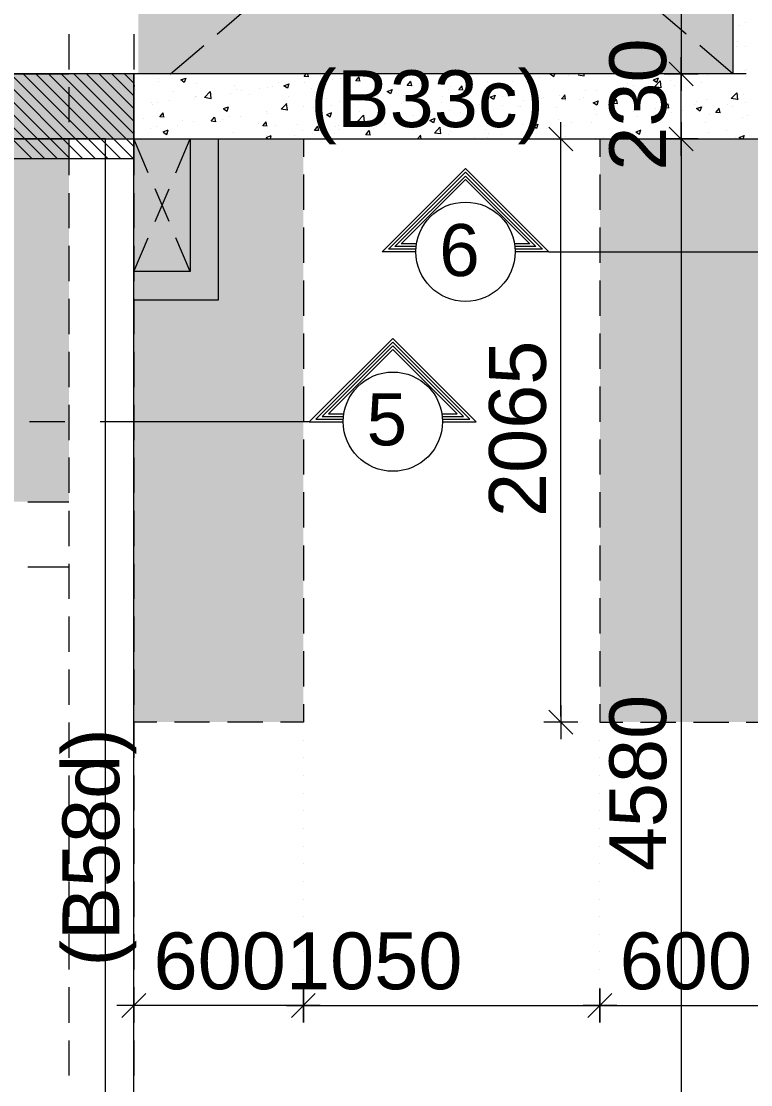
# Model space of a CAD drawing. Header units: millimetres. Extents: x -1303 to 98744, y -1303 to 90097.
# Drawn here: x 16310 to 18893, y 48754 to 52519 of the extents above; entities that cross this region are included whole.
import ezdxf

# ---------------------------------------------------------------- set-up
doc = ezdxf.new("R2010")
doc.units = ezdxf.units.MM
doc.layers.add('PDF_Geometry', color=7, linetype='Continuous')
doc.layers.add('PDF_Text', color=7, linetype='Continuous')
doc.layers.add('PDF_Solid Fills', color=192, linetype='Continuous', true_color=0xc2c0c0c0)
doc.styles.add('PDF ArialMT', font='arial.ttf')
doc.styles.get("Standard").update_dxf_attribs({"font": 'arial.ttf'})

msp = doc.modelspace()

# ---------------------------------------------------------------- hatches: boundary and pattern name
at = {"layer": 'PDF_Solid Fills', "true_color": 0x0000b2}
h = msp.add_hatch(color=33, dxfattribs=at)
h.paths.add_polyline_path([(15309.27507, 66332.73191), (15309.27507, 69457.67673), (13964.25597, 69457.67673), (13964.25597, 66262.74304), (14339.25034, 66262.74304), (14339.25034, 66332.73191)], flags=0)
h.paths.add_polyline_path([(16479.27862, 77147.7163), (16479.27862, 75862.70139), (13689.29439, 75862.70139), (13689.29439, 77147.7163)], flags=0)
h.paths.add_polyline_path([(13459.27165, 75862.70139), (13459.27165, 80442.69312), (11944.31663, 80442.69312), (11944.31663, 75862.70139)], flags=0)
h.paths.add_polyline_path([(15309.27507, 58577.69528), (15309.27507, 60477.71304), (14094.24695, 60477.71304), (14094.24695, 58577.69528)], flags=0)
h.paths.add_polyline_path([(16479.27862, 50817.74947), (16479.27862, 52102.68174), (13689.29439, 52102.68174), (13689.29439, 50817.74947)], flags=0)
h.paths.add_polyline_path([(13459.27165, 47522.69415), (13459.27165, 52102.68174), (11944.31663, 52102.68174), (11944.31663, 47522.69415)], flags=0)

# ---------------------------------------------------------------- linework, layer by layer
at = {"layer": 'PDF_Geometry', "color": 6, "lineweight": 0}
msp.add_lwpolyline([(18829.02144, 54037.48526), (18829.02144, 52332.19829), (16709.0493, 52332.19829), (16709.0493, 52102.00405), (19059.21361, 52102.00405), (19059.21361, 54037.48526)], close=True, dxfattribs=at)
at = {"layer": 'PDF_Geometry', "color": 122, "lineweight": 0, "true_color": 0x00b88a}
for points in [[(18647.06774, 53997.70767), (18647.06774, 54017.17497), (18647.06774, 52352.50857), (18647.06774, 52371.97173)], [(18647.06774, 52102.00405), (18647.06774, 52332.19829)], [(18647.06774, 52062.2306), (18647.06774, 52082.54089), (18647.06774, 47542.16144), (18647.06774, 47562.47172)]]:
    msp.add_lwpolyline(points, dxfattribs=at)
at = {"layer": 'PDF_Geometry', "color": 9, "lineweight": 0, "true_color": 0xc0c0c0}
for points in [[(17003.56082, 52473.52729), (17098.34558, 52554.77255)], [(18664.83872, 52473.52729), (18569.2089, 52554.77255)], [(16838.53304, 52332.19829), (16956.1674, 52432.90671)], [(18829.02144, 52332.19829), (18712.23214, 52432.90671)], [(18958.50518, 47292.50405), (16609.18593, 47292.50405), (16609.18593, 52102.00405), (9804.11789, 52102.00405), (9804.11789, 52332.19829), (16478.85713, 52332.19829)], [(18958.50518, 47392.36535), (16709.0493, 47392.36535), (16709.0493, 52332.19829)], [(16759.82708, 51982.67545), (16709.0493, 52102.00405)], [(16857.9962, 51982.67545), (16908.77398, 52102.00405), (16908.77398, 51632.30962), (16709.0493, 51632.30962), (16759.82708, 51752.48535)], [(16709.0493, 51532.44832), (17008.63735, 51532.44832), (17008.63735, 52102.00405)], [(16408.61413, 52032.61023), (16408.61413, 52032.61023)], [(16508.4775, 52032.61023), (16508.4775, 52032.61023)], [(16833.45444, 51810.03184), (16784.36884, 51925.12896)], [(16784.36884, 51810.03184), (16833.45444, 51925.12896)], [(16908.77398, 51632.30962), (16857.9962, 51752.48535)]]:
    msp.add_lwpolyline(points, dxfattribs=at)
at = {"layer": 'PDF_Geometry', "color": 254, "lineweight": 0, "true_color": 0xdcdcdc}
for points in [[(18851.87102, 52503.99477), (18851.87102, 52503.99477)], [(18875.56773, 52514.15199), (18875.56773, 52514.15199)], [(18840.86876, 52430.36948), (18840.86876, 52430.36948)], [(18846.79242, 52448.1384), (18846.79242, 52448.1384)], [(18873.02843, 52430.36948), (18873.02843, 52430.36948)], [(18869.64407, 52345.73985), (18869.64407, 52345.73985)], [(18878.10704, 52347.42996), (18878.10704, 52347.42996)], [(16710.74148, 52288.18922), (16709.0493, 52305.11515)], [(16795.37111, 52315.27236), (16795.37111, 52315.27236)], [(16795.37111, 52304.26803), (16795.37111, 52304.26803)], [(16837.68592, 52329.65692), (16837.68592, 52329.65692)], [(17221.90359, 52301.73079), (17221.90359, 52301.73079)], [(17327.69063, 52322.04108), (17312.45895, 52323.73533), (17319.22766, 52332.19829)], [(17313.304, 52301.73079), (17313.304, 52301.73079)], [(17326.84557, 52322.04108), (17325.1534, 52332.19829)], [(17370.00544, 52327.11968), (17370.00544, 52327.11968)], [(17410.62807, 52313.57811), (17410.62807, 52313.57811)], [(17441.94062, 52317.80959), (17441.94062, 52317.80959)], [(17474.94742, 52322.04108), (17474.94742, 52322.04108)], [(17509.64432, 52306.8094), (17494.41265, 52307.65652), (17507.10709, 52322.04108)], [(17508.79927, 52306.8094), (17506.25997, 52322.04108)], [(17688.21366, 52305.96228), (17691.59802, 52290.73059), (17676.36634, 52291.57359), (17689.06079, 52306.8094)], [(17960.72064, 52305.96228), (17960.72064, 52305.96228)], [(18047.88957, 52306.8094), (18047.88957, 52306.8094)], [(18091.89656, 52323.73533), (18091.89656, 52323.73533)], [(18099.51448, 52302.57792), (18099.51448, 52302.57792)], [(18144.36652, 52319.50385), (18144.36652, 52319.50385)], [(18183.29698, 52332.19829), (18183.29698, 52332.19829)], [(18183.29698, 52332.19829), (18195.99142, 52323.73533), (18199.37578, 52332.19829)], [(18247.61632, 52327.96681), (18247.61632, 52327.96681)], [(18281.46817, 52328.81392), (18303.47063, 52325.42544), (18302.62558, 52332.19829)], [(18281.46817, 52328.81392), (18281.46817, 52328.81392)], [(18548.05149, 52311.888), (18560.74594, 52303.42504), (18565.82247, 52318.65672)], [(18548.89655, 52311.888), (18566.6696, 52318.65672)], [(18604.75293, 52323.73533), (18604.75293, 52323.73533)], [(18607.29223, 52308.49951), (18607.29223, 52308.49951)], [(18718.1558, 52303.42504), (18718.1558, 52303.42504)], [(18739.31321, 52327.11968), (18739.31321, 52327.11968)], [(18878.10704, 52324.58244), (18878.10704, 52324.58244)], [(16709.0493, 52288.18922), (16709.0493, 52288.18922)], [(16713.28078, 52275.49478), (16713.28078, 52275.49478)], [(16848.68818, 52269.57319), (16848.68818, 52269.57319)], [(16930.77851, 52298.34644), (16930.77851, 52298.34644)], [(16959.55175, 52249.25878), (16979.01698, 52270.41618), (16981.55628, 52245.87441)], [(16984.09559, 52263.64746), (16984.09559, 52263.64746)], [(17050.95216, 52264.49459), (17050.95216, 52264.49459)], [(17066.18591, 52292.42071), (17066.18591, 52292.42071)], [(17073.80175, 52276.34191), (17073.80175, 52276.34191)], [(17090.72767, 52272.11043), (17090.72767, 52272.11043)], [(17154.19989, 52280.57339), (17154.19989, 52280.57339)], [(17182.97521, 52283.95774), (17182.97521, 52283.95774)], [(17201.59331, 52286.49911), (17201.59331, 52286.49911)], [(17250.67891, 52292.42071), (17250.67891, 52292.42071)], [(17337.84784, 52281.42051), (17337.84784, 52281.42051)], [(17473.25524, 52275.49478), (17473.25524, 52275.49478)], [(17608.66264, 52269.57319), (17608.66264, 52269.57319)], [(17700.90811, 52270.41618), (17700.90811, 52270.41618)], [(17727.98917, 52264.49459), (17727.98917, 52264.49459)], [(17744.07005, 52263.64746), (17744.07005, 52263.64746)], [(17824.46819, 52277.18903), (17824.46819, 52277.18903)], [(17829.54472, 52286.49911), (17829.54472, 52286.49911)], [(17874.39884, 52274.64766), (17859.16509, 52276.34191), (17871.01448, 52290.73059)], [(17873.55171, 52274.64766), (17870.16736, 52290.73059)], [(17951.41263, 52277.18903), (17951.41263, 52277.18903)], [(17984.41735, 52298.34644), (17984.41735, 52298.34644)], [(18056.35254, 52258.56886), (18041.11879, 52260.26311), (18052.96818, 52274.64766), (18055.50541, 52258.56886)], [(18308.54924, 52272.95755), (18308.54924, 52272.95755)], [(18348.32475, 52274.64766), (18348.32475, 52274.64766)], [(18456.65108, 52298.34644), (18456.65108, 52298.34644)], [(18479.50067, 52292.42071), (18479.50067, 52292.42071)], [(18558.20663, 52282.26763), (18558.20663, 52282.26763)], [(18621.67885, 52290.73059), (18621.67885, 52290.73059)], [(18845.94736, 52241.64293), (18823.09778, 52245.02729), (18843.40806, 52265.34171), (18845.94736, 52240.79581)], [(16770.82934, 52229.79561), (16770.82934, 52229.79561)], [(16776.753, 52225.56413), (16776.753, 52225.56413)], [(16791.98675, 52230.64274), (16791.98675, 52230.64274)], [(16834.30156, 52238.25857), (16834.30156, 52238.25857)], [(16922.31554, 52248.41578), (16922.31554, 52248.41578)], [(16925.6999, 52250.95302), (16925.6999, 52250.95302)], [(16930.77851, 52250.95302), (16930.77851, 52250.95302)], [(16959.55175, 52250.10589), (16982.40341, 52245.87441)], [(17119.50299, 52258.56886), (17119.50299, 52258.56886)], [(17253.21821, 52204.40672), (17230.36656, 52207.79108), (17250.67891, 52228.10137)], [(17253.21821, 52203.5596), (17249.83178, 52228.10137)], [(17255.75544, 52252.64726), (17255.75544, 52252.64726)], [(17391.16284, 52246.72154), (17391.16284, 52246.72154)], [(17438.55627, 52233.17997), (17438.55627, 52233.17997)], [(17503.72066, 52234.87422), (17503.72066, 52234.87422)], [(17526.57025, 52240.79581), (17526.57025, 52240.79581)], [(17570.57931, 52252.64726), (17570.57931, 52252.64726)], [(17655.20894, 52226.41126), (17655.20894, 52226.41126)], [(17661.97765, 52235.72134), (17661.97765, 52235.72134)], [(17664.51695, 52256.03163), (17664.51695, 52256.03163)], [(17798.23218, 52229.79561), (17798.23218, 52229.79561)], [(17803.31078, 52251.80014), (17803.31078, 52251.80014)], [(17879.47745, 52257.72174), (17879.47745, 52257.72174)], [(18015.7299, 52252.64726), (18015.7299, 52252.64726)], [(18088.51221, 52239.1057), (18088.51221, 52239.1057)], [(18151.1373, 52246.72154), (18151.1373, 52246.72154)], [(18160.44739, 52247.56866), (18160.44739, 52247.56866)], [(18217.14883, 52255.1845), (18217.14883, 52255.1845)], [(18238.30623, 52242.49006), (18223.07249, 52244.1843), (18235.76693, 52258.56886)], [(18237.45911, 52242.49006), (18234.92188, 52258.56886)], [(18238.30623, 52239.95282), (18238.30623, 52239.95282)], [(18286.54471, 52240.79581), (18286.54471, 52240.79581)], [(18301.77845, 52248.41578), (18301.77845, 52248.41578)], [(18397.41035, 52261.11022), (18397.41035, 52261.11022)], [(18416.87557, 52242.49006), (18420.25993, 52226.41126), (18405.87331, 52228.10137), (18417.72063, 52242.49006)], [(18421.95211, 52234.87422), (18421.95211, 52234.87422)], [(18558.20663, 52229.79561), (18558.20663, 52229.79561)], [(18603.06075, 52211.17544), (18587.827, 52212.02256), (18599.67432, 52226.41126), (18602.21363, 52211.17544)], [(18702.077, 52234.87422), (18702.077, 52234.87422)], [(18735.92885, 52243.33718), (18735.92885, 52243.33718)], [(18850.17885, 52260.26311), (18850.17885, 52260.26311)], [(18866.25765, 52261.11022), (18866.25765, 52261.11022)], [(18874.72061, 52232.33285), (18874.72061, 52232.33285)], [(16816.52851, 52179.01784), (16801.29476, 52180.71208), (16813.14416, 52195.09664)], [(16815.68139, 52179.01784), (16812.29703, 52195.09664)], [(17026.4104, 52209.48533), (17044.18138, 52216.25404)], [(17026.4104, 52208.63821), (17039.10484, 52200.17524), (17044.18138, 52215.40693)], [(17179.58878, 52199.32812), (17179.58878, 52199.32812)], [(17183.82026, 52192.55941), (17183.82026, 52192.55941)], [(17309.91965, 52217.10117), (17309.91965, 52217.10117)], [(17343.7715, 52213.71681), (17343.7715, 52213.71681)], [(17391.16284, 52188.32792), (17403.85729, 52179.86496), (17408.9359, 52195.09664)], [(17392.00997, 52188.32792), (17409.78302, 52195.94376)], [(17408.08877, 52222.17978), (17408.08877, 52222.17978)], [(17507.10709, 52201.02237), (17507.10709, 52201.02237)], [(17826.16037, 52201.86949), (17826.16037, 52201.86949)], [(17864.2437, 52195.94376), (17864.2437, 52195.94376)], [(17917.56078, 52197.638), (17917.56078, 52197.638)], [(17933.63958, 52223.86989), (17933.63958, 52223.86989)], [(17958.18134, 52221.33265), (17958.18134, 52221.33265)], [(17981.033, 52206.10097), (17981.033, 52206.10097)], [(18012.34555, 52222.17978), (18012.34555, 52222.17978)], [(18069.04698, 52217.94829), (18069.04698, 52217.94829)], [(18077.50994, 52218.79541), (18077.50994, 52218.79541)], [(18204.45438, 52212.86969), (18204.45438, 52212.86969)], [(18339.86178, 52206.94396), (18339.86178, 52206.94396)], [(18345.78544, 52190.01804), (18345.78544, 52190.01804)], [(18476.11631, 52207.79108), (18476.11631, 52207.79108)], [(18476.11631, 52201.02237), (18476.11631, 52201.02237)], [(18553.97515, 52209.48533), (18553.97515, 52209.48533)], [(18554.82021, 52190.01804), (18554.82021, 52190.01804)], [(18603.9058, 52223.86989), (18603.9058, 52223.86989)], [(18611.52371, 52195.09664), (18611.52371, 52195.09664)], [(18651.29922, 52202.71248), (18651.29922, 52202.71248)], [(18693.61404, 52223.86989), (18693.61404, 52223.86989)], [(18746.93112, 52189.17504), (18746.93112, 52189.17504)], [(18785.01445, 52195.09664), (18769.7807, 52195.94376), (18782.47514, 52211.17544)], [(18784.16732, 52195.09664), (18781.62802, 52210.33245)], [(18811.24839, 52223.86989), (18811.24839, 52223.86989)], [(18829.02144, 52217.94829), (18829.02144, 52217.94829)], [(16744.59333, 52174.78635), (16744.59333, 52174.78635)], [(16863.92193, 52150.24459), (16863.92193, 52150.24459)], [(16880.00073, 52168.86063), (16880.00073, 52168.86063)], [(16919.77624, 52163.78615), (16919.77624, 52163.78615)], [(16998.48221, 52162.93904), (16983.24846, 52164.62915), (16995.09785, 52179.01784), (16997.63508, 52162.93904)], [(17015.40813, 52162.93904), (17015.40813, 52162.93904)], [(17023.8711, 52171.402), (17023.8711, 52171.402)], [(17047.56781, 52179.86496), (17047.56781, 52179.86496)], [(17087.34332, 52179.86496), (17087.34332, 52179.86496)], [(17151.66266, 52157.86043), (17151.66266, 52157.86043)], [(17180.43591, 52147.70322), (17165.20216, 52148.55034), (17177.8966, 52162.93904)], [(17179.58878, 52146.86023), (17177.05155, 52162.93904)], [(17210.9034, 52150.24459), (17210.9034, 52150.24459)], [(17287.07006, 52151.93471), (17287.07006, 52151.93471)], [(17359.00525, 52175.63348), (17359.00525, 52175.63348)], [(17502.02848, 52165.47627), (17521.49371, 52185.78656), (17524.03302, 52162.09191), (17501.18136, 52165.47627)], [(17567.19288, 52168.01764), (17567.19288, 52168.01764)], [(17597.66038, 52156.16619), (17597.66038, 52156.16619)], [(17661.1326, 52163.78615), (17661.1326, 52163.78615)], [(17697.52375, 52185.78656), (17697.52375, 52185.78656)], [(17716.14185, 52170.55487), (17716.14185, 52170.55487)], [(17774.53547, 52174.78635), (17769.45893, 52159.55467), (17756.76449, 52168.01764), (17774.53547, 52175.63348)], [(17757.60954, 52176.4806), (17757.60954, 52176.4806)], [(18085.12578, 52154.47607), (18085.12578, 52154.47607)], [(18213.76447, 52170.55487), (18213.76447, 52170.55487)], [(18257.77146, 52158.70756), (18257.77146, 52158.70756)], [(18330.5517, 52161.24479), (18330.5517, 52161.24479)], [(18405.87331, 52184.09644), (18405.87331, 52184.09644)], [(18491.34799, 52182.40219), (18491.34799, 52182.40219)], [(18733.38955, 52158.70756), (18733.38955, 52158.70756)], [(18863.71834, 52176.4806), (18863.71834, 52176.4806)], [(18882.33852, 52184.09644), (18882.33852, 52184.09644)], [(16767.44291, 52137.55015), (16767.44291, 52137.55015)], [(16789.44745, 52146.01311), (16789.44745, 52146.01311)], [(16813.14416, 52127.39293), (16830.91513, 52134.16578)], [(16813.14416, 52126.54582), (16825.8386, 52118.08286), (16830.91513, 52133.31867)], [(17062.80155, 52124.8557), (17062.80155, 52124.8557)], [(17177.05155, 52114.69849), (17177.05155, 52114.69849)], [(17177.8966, 52107.08265), (17195.66965, 52113.85137)], [(17192.28322, 52102.00405), (17195.66965, 52113.00838)], [(17277.75998, 52113.85137), (17277.75998, 52113.85137)], [(17307.38034, 52132.47154), (17307.38034, 52132.47154)], [(17341.23219, 52122.31434), (17341.23219, 52122.31434)], [(17359.00525, 52146.86023), (17362.3896, 52131.62442), (17348.00298, 52132.47154), (17359.8503, 52147.70322)], [(17419.93816, 52119.7771), (17419.93816, 52119.7771)], [(17422.47747, 52146.01311), (17422.47747, 52146.01311)], [(17435.17191, 52148.55034), (17435.17191, 52148.55034)], [(17436.86409, 52135.00878), (17436.86409, 52135.00878)], [(17545.19042, 52115.54562), (17529.95668, 52116.39274), (17541.80399, 52131.62442), (17544.3433, 52115.54562)], [(17557.88487, 52140.08738), (17557.88487, 52140.08738)], [(17568.04001, 52145.16599), (17568.04001, 52145.16599)], [(17694.13732, 52135.00878), (17694.13732, 52135.00878)], [(17712.75542, 52102.00405), (17724.60482, 52115.54562)], [(17726.29699, 52102.00405), (17723.75769, 52115.54562)], [(17822.77394, 52117.23986), (17822.77394, 52117.23986)], [(17829.54472, 52129.08719), (17829.54472, 52129.08719)], [(17954.79699, 52136.70302), (17954.79699, 52136.70302)], [(17964.95213, 52123.16145), (17964.95213, 52123.16145)], [(18010.65337, 52118.92997), (18010.65337, 52118.92997)], [(18100.35953, 52117.23986), (18100.35953, 52117.23986)], [(18109.66962, 52132.47154), (18109.66962, 52132.47154)], [(18171.44966, 52140.08738), (18171.44966, 52140.08738)], [(18234.92188, 52148.55034), (18234.92188, 52148.55034)], [(18235.76693, 52112.16126), (18235.76693, 52112.16126)], [(18472.72988, 52123.16145), (18472.72988, 52123.16145)], [(18486.27145, 52127.39293), (18498.9659, 52118.92997), (18504.04243, 52134.16578)], [(18487.1165, 52127.39293), (18504.88956, 52134.16578)], [(18601.3665, 52139.24026), (18601.3665, 52139.24026)], [(18744.39181, 52124.00858), (18744.39181, 52124.00858)], [(18808.70908, 52132.47154), (18808.70908, 52132.47154)], [(18858.64181, 52102.00405), (18851.87102, 52107.08265), (18869.64407, 52113.85137), (18865.41259, 52102.00405)], [(17177.8966, 52106.23553), (17184.66739, 52102.00405)], [(17914.17435, 52106.23553), (17914.17435, 52106.23553)], [(17961.56777, 52107.08265), (17961.56777, 52107.08265)], [(18342.40109, 52105.38841), (18342.40109, 52105.38841)], [(18372.02146, 52106.23553), (18372.02146, 52106.23553)], [(18584.44057, 52102.85117), (18584.44057, 52102.85117)], [(18840.0237, 52108.7769), (18840.0237, 52108.7769)]]:
    msp.add_lwpolyline(points, dxfattribs=at)
at = {"layer": 'PDF_Geometry', "color": 157, "lineweight": 0, "true_color": 0x3f5f7f}
for points in [[(16478.85713, 52473.52729), (16478.85713, 52348.27709)], [(16709.0493, 52473.52729), (16709.0493, 52348.27709)], [(16439.92668, 52332.19829), (16315.52154, 52332.19829)], [(16627.80403, 52332.19829), (16502.55177, 52332.19829)], [(16814.83633, 52332.19829), (16690.4312, 52332.19829)], [(17002.71369, 52332.19829), (16877.46143, 52332.19829)], [(17189.74599, 52332.19829), (17065.33878, 52332.19829)], [(17377.62335, 52332.19829), (17252.37109, 52332.19829)], [(17565.5007, 52332.19829), (17440.24844, 52332.19829)], [(17752.53301, 52332.19829), (17627.28075, 52332.19829)], [(17940.41036, 52332.19829), (17815.1581, 52332.19829)], [(18127.44059, 52332.19829), (18002.19041, 52332.19829)], [(18315.32002, 52332.19829), (18190.06776, 52332.19829)], [(18502.35025, 52332.19829), (18377.94512, 52332.19829)], [(18690.22761, 52332.19829), (18564.97742, 52332.19829)], [(18877.25991, 52332.19829), (18752.85478, 52332.19829)], [(16478.85713, 52285.65199), (16478.85713, 52161.24479)], [(16709.0493, 52285.65199), (16709.0493, 52161.24479)], [(16315.52154, 52102.00405), (16439.92668, 52102.00405)], [(16478.85713, 52098.61969), (16478.85713, 51973.36949)], [(16502.55177, 52102.00405), (16627.80403, 52102.00405)], [(16690.4312, 52102.00405), (16814.83633, 52102.00405)], [(16709.0493, 52098.61969), (16709.0493, 51973.36949)], [(16877.46143, 52102.00405), (17002.71369, 52102.00405)], [(17065.33878, 52102.00405), (17189.74599, 52102.00405)], [(17252.37109, 52102.00405), (17377.62335, 52102.00405)], [(17440.24844, 52102.00405), (17565.5007, 52102.00405)], [(17627.28075, 52102.00405), (17752.53301, 52102.00405)], [(17815.1581, 52102.00405), (17940.41036, 52102.00405)], [(18002.19041, 52102.00405), (18127.44059, 52102.00405)], [(18190.06776, 52102.00405), (18315.32002, 52102.00405)], [(18377.94512, 52102.00405), (18502.35025, 52102.00405)], [(18564.97742, 52102.00405), (18690.22761, 52102.00405)], [(18752.85478, 52102.00405), (18877.25991, 52102.00405)], [(16478.85713, 51910.74027), (16478.85713, 51786.3372)], [(16709.0493, 51910.74027), (16709.0493, 51786.3372)], [(16478.85713, 51723.7121), (16478.85713, 51598.45777)], [(16709.0493, 51723.7121), (16709.0493, 51598.45777)], [(16478.85713, 51535.83268), (16478.85713, 51411.42548)], [(16709.0493, 51535.83268), (16709.0493, 51411.42548)], [(16478.85713, 51348.80037), (16478.85713, 51223.55019)], [(16709.0493, 51348.80037), (16709.0493, 51223.55019)], [(16478.85713, 51160.92508), (16478.85713, 51035.67076)], [(16709.0493, 51160.92508), (16709.0493, 51035.67076)], [(16478.85713, 50973.89279), (16478.85713, 50848.63846)], [(16709.0493, 50973.89279), (16709.0493, 50848.63846)], [(16334.13964, 50817.32798), (16478.85713, 50817.32798)], [(16478.85713, 50786.01336), (16478.85713, 50660.76317)], [(16709.0493, 50786.01336), (16709.0493, 50660.76317)], [(16334.13964, 50587.13374), (16478.85713, 50587.13374)], [(16478.85713, 50598.13807), (16478.85713, 50473.73087)], [(16709.0493, 50598.13807), (16709.0493, 50473.73087)], [(16478.85713, 50411.10577), (16478.85713, 50285.85145)], [(16709.0493, 50411.10577), (16709.0493, 50285.85145)], [(16478.85713, 50223.22634), (16478.85713, 50098.82327)], [(16709.0493, 50223.22634), (16709.0493, 50098.82327)], [(16478.85713, 50036.19405), (16478.85713, 49910.94385)], [(16709.0493, 50036.19405), (16709.0493, 49910.94385)], [(16478.85713, 49848.31876), (16478.85713, 49723.91155)], [(16709.0493, 49848.31876), (16709.0493, 49723.91155)], [(16478.85713, 49661.28646), (16478.85713, 49536.03626)], [(16709.0493, 49661.28646), (16709.0493, 49536.03626)], [(16478.85713, 49473.40704), (16478.85713, 49348.15684)], [(16709.0493, 49473.40704), (16709.0493, 49348.15684)], [(16478.85713, 49286.37886), (16478.85713, 49161.12454)], [(16709.0493, 49286.37886), (16709.0493, 49161.12454)], [(16478.85713, 49098.49944), (16478.85713, 48973.24924)], [(16709.0493, 49098.49944), (16709.0493, 48973.24924)], [(16478.85713, 48910.62002), (16478.85713, 48786.21695)], [(16709.0493, 48910.62002), (16709.0493, 48786.21695)]]:
    msp.add_lwpolyline(points, dxfattribs=at)
at = {"layer": 'PDF_Geometry', "lineweight": 0}
for points in [[(16478.85713, 52461.67996), (16478.85713, 52461.67996)], [(16478.85713, 52461.67996), (16478.85713, 52461.67996)], [(16709.0493, 52461.67996), (16709.0493, 52461.67996)], [(16709.0493, 52461.67996), (16709.0493, 52461.67996)], [(16478.85713, 52399.05486), (16478.85713, 52399.05486)], [(16478.85713, 52399.05486), (16478.85713, 52399.05486)], [(16709.0493, 52399.05486), (16709.0493, 52399.05486)], [(16709.0493, 52399.05486), (16709.0493, 52399.05486)], [(16047.24604, 52332.19829), (16347.68121, 52032.61023)], [(16092.09808, 52332.19829), (16392.53326, 52032.61023)], [(16136.9522, 52332.19829), (16437.38737, 52032.61023)], [(16181.80632, 52332.19829), (16482.24149, 52032.61023)], [(16227.50548, 52332.19829), (16527.09561, 52032.61023)], [(16272.3596, 52332.19829), (16571.94972, 52032.61023)], [(16317.21372, 52332.19829), (16616.80176, 52032.61023)], [(16362.06783, 52332.19829), (16661.65588, 52032.61023)], [(16406.92195, 52332.19829), (16706.51, 52032.61023)], [(16451.77399, 52332.19829), (16709.0493, 52074.92505)], [(16478.85713, 52332.19829), (16478.85713, 52332.19829)], [(16478.85713, 52332.19829), (16478.85713, 52332.19829)], [(16496.62811, 52332.19829), (16709.0493, 52119.7771)], [(16541.48223, 52332.19829), (16709.0493, 52164.62915)], [(16586.33634, 52332.19829), (16709.0493, 52209.48533)], [(16631.19046, 52332.19829), (16709.0493, 52254.33737)], [(16676.0425, 52332.19829), (16709.0493, 52299.19356)], [(16709.0493, 52332.19829), (16709.0493, 52332.19829)], [(16709.0493, 52332.19829), (16709.0493, 52332.19829)], [(18647.06774, 52332.19829), (18647.06774, 52332.19829)], [(18647.06774, 52332.19829), (18647.06774, 52332.19829)], [(18740.16033, 52332.19829), (18740.16033, 52332.19829)], [(18740.16033, 52332.19829), (18740.16033, 52332.19829)], [(18802.78543, 52332.19829), (18802.78543, 52332.19829)], [(18802.78543, 52332.19829), (18802.78543, 52332.19829)], [(18865.41259, 52332.19829), (18865.41259, 52332.19829)], [(18865.41259, 52332.19829), (18865.41259, 52332.19829)], [(17309.07252, 52102.00405), (17309.07252, 52038.53183)], [(18220.53318, 52102.00405), (18220.53318, 52102.00405)], [(18289.93113, 52102.00405), (18289.93113, 52102.00405)], [(18358.47989, 52102.00405), (18358.47989, 52038.53183)], [(18358.47989, 52102.00405), (18358.47989, 52102.00405)], [(18647.06774, 52102.00405), (18647.06774, 52102.00405)], [(18647.06774, 52102.00405), (18647.06774, 52102.00405)], [(18740.16033, 52102.00405), (18740.16033, 52102.00405)], [(18740.16033, 52102.00405), (18740.16033, 52102.00405)], [(18802.78543, 52102.00405), (18802.78543, 52102.00405)], [(18802.78543, 52102.00405), (18802.78543, 52102.00405)], [(18865.41259, 52102.00405), (18865.41259, 52102.00405)], [(18865.41259, 52102.00405), (18865.41259, 52102.00405)], [(17309.07252, 51975.90673), (17309.07252, 51850.65654)], [(18358.47989, 51975.90673), (18358.47989, 51850.65654)], [(17309.07252, 51788.87443), (17309.07252, 51663.62424)], [(18358.47989, 51788.87443), (18358.47989, 51663.62424)], [(17309.07252, 51600.99914), (17309.07252, 51475.74481)], [(18358.47989, 51600.99914), (18358.47989, 51475.74481)], [(17309.07252, 51413.11972), (17309.07252, 51288.71252)], [(18358.47989, 51413.11972), (18358.47989, 51288.71252)], [(17309.07252, 51226.08742), (17309.07252, 51100.83723)], [(18358.47989, 51226.08742), (18358.47989, 51100.83723)], [(17309.07252, 51038.21212), (17309.07252, 50913.80492)], [(18358.47989, 51038.21212), (18358.47989, 50913.80492)], [(17309.07252, 50851.17983), (17309.07252, 50725.9255)], [(18358.47989, 50851.17983), (18358.47989, 50725.9255)], [(17309.07252, 50663.3004), (17309.07252, 50538.89733)], [(18358.47989, 50663.3004), (18358.47989, 50538.89733)], [(17309.07252, 50476.26811), (17309.07252, 50351.01791)], [(18358.47989, 50476.26811), (18358.47989, 50351.01791)], [(17309.07252, 50288.39282), (17309.07252, 50163.13849)], [(18358.47989, 50288.39282), (18358.47989, 50163.13849)], [(17309.07252, 50101.36051), (17309.07252, 50037.04117), (17227.82933, 50037.04117)], [(18358.47989, 50101.36051), (18358.47989, 50037.04117), (18439.72516, 50037.04117)], [(16790.2925, 50037.04117), (16709.0493, 50037.04117)], [(16709.0493, 50037.04117), (16709.0493, 50037.04117)], [(16977.3248, 50037.04117), (16852.91967, 50037.04117)], [(17165.20216, 50037.04117), (17039.9499, 50037.04117)], [(17309.07252, 50037.04117), (17309.07252, 50037.04117)], [(17309.07252, 50037.04117), (17309.07252, 50037.04117)], [(18220.53318, 50037.04117), (18220.53318, 50037.04117)], [(18289.93113, 50037.04117), (18289.93113, 50037.04117)], [(18358.47989, 50037.04117), (18358.47989, 50037.04117)], [(18358.47989, 50037.04117), (18358.47989, 50037.04117)], [(18358.47989, 50037.04117), (18358.47989, 50037.04117)], [(18502.35025, 50037.04117), (18627.60251, 50037.04117)], [(18690.22761, 50037.04117), (18815.47987, 50037.04117)], [(18877.25991, 50037.04117), (18958.50518, 50037.04117)], [(16709.0493, 49973.56895), (16709.0493, 49973.56895)], [(17309.07252, 49973.56895), (17309.07252, 49973.56895)], [(17309.07252, 49973.56895), (17309.07252, 49973.56895)], [(18358.47989, 49973.56895), (18358.47989, 49973.56895)], [(18358.47989, 49973.56895), (18358.47989, 49973.56895)], [(16709.0493, 49910.94385), (16709.0493, 49910.94385)], [(17309.07252, 49910.94385), (17309.07252, 49910.94385)], [(17309.07252, 49910.94385), (17309.07252, 49910.94385)], [(18358.47989, 49910.94385), (18358.47989, 49910.94385)], [(18358.47989, 49910.94385), (18358.47989, 49910.94385)], [(16709.0493, 49848.31876), (16709.0493, 49848.31876)], [(17309.07252, 49848.31876), (17309.07252, 49848.31876)], [(17309.07252, 49848.31876), (17309.07252, 49848.31876)], [(18358.47989, 49848.31876), (18358.47989, 49848.31876)], [(18358.47989, 49848.31876), (18358.47989, 49848.31876)], [(16709.0493, 49785.69366), (16709.0493, 49785.69366)], [(17309.07252, 49785.69366), (17309.07252, 49785.69366)], [(17309.07252, 49785.69366), (17309.07252, 49785.69366)], [(18358.47989, 49785.69366), (18358.47989, 49785.69366)], [(18358.47989, 49785.69366), (18358.47989, 49785.69366)], [(16709.0493, 49723.06443), (16709.0493, 49723.06443)], [(17309.07252, 49723.06443), (17309.07252, 49723.06443)], [(17309.07252, 49723.06443), (17309.07252, 49723.06443)], [(18358.47989, 49723.06443), (18358.47989, 49723.06443)], [(18358.47989, 49723.06443), (18358.47989, 49723.06443)], [(16709.0493, 49661.28646), (16709.0493, 49661.28646)], [(17309.07252, 49661.28646), (17309.07252, 49661.28646)], [(17309.07252, 49661.28646), (17309.07252, 49661.28646)], [(18358.47989, 49661.28646), (18358.47989, 49661.28646)], [(18358.47989, 49661.28646), (18358.47989, 49661.28646)], [(16709.0493, 49598.66136), (16709.0493, 49598.66136)], [(17309.07252, 49598.66136), (17309.07252, 49598.66136)], [(17309.07252, 49598.66136), (17309.07252, 49598.66136)], [(18358.47989, 49598.66136), (18358.47989, 49598.66136)], [(18358.47989, 49598.66136), (18358.47989, 49598.66136)], [(16709.0493, 49536.03626), (16709.0493, 49536.03626)], [(17309.07252, 49536.03626), (17309.07252, 49536.03626)], [(17309.07252, 49536.03626), (17309.07252, 49536.03626)], [(18358.47989, 49536.03626), (18358.47989, 49536.03626)], [(18358.47989, 49536.03626), (18358.47989, 49536.03626)], [(16709.0493, 49473.40704), (16709.0493, 49473.40704)], [(17309.07252, 49473.40704), (17309.07252, 49473.40704)], [(17309.07252, 49473.40704), (17309.07252, 49473.40704)], [(18358.47989, 49473.40704), (18358.47989, 49473.40704)], [(18358.47989, 49473.40704), (18358.47989, 49473.40704)], [(16709.0493, 49410.78193), (16709.0493, 49410.78193)], [(17309.07252, 49410.78193), (17309.07252, 49410.78193)], [(17309.07252, 49410.78193), (17309.07252, 49410.78193)], [(18358.47989, 49410.78193), (18358.47989, 49410.78193)], [(18358.47989, 49410.78193), (18358.47989, 49410.78193)], [(16709.0493, 49348.15684), (16709.0493, 49348.15684)], [(17309.07252, 49348.15684), (17309.07252, 49348.15684)], [(17309.07252, 49348.15684), (17309.07252, 49348.15684)], [(18358.47989, 49348.15684), (18358.47989, 49348.15684)], [(18358.47989, 49348.15684), (18358.47989, 49348.15684)], [(16709.0493, 49285.53174), (16709.0493, 49285.53174)], [(17309.07252, 49285.53174), (17309.07252, 49285.53174)], [(17309.07252, 49285.53174), (17309.07252, 49285.53174)], [(18358.47989, 49285.53174), (18358.47989, 49285.53174)], [(18358.47989, 49285.53174), (18358.47989, 49285.53174)], [(16709.0493, 49223.74964), (16709.0493, 49223.74964)], [(17309.07252, 49223.74964), (17309.07252, 49223.74964)], [(17309.07252, 49223.74964), (17309.07252, 49223.74964)], [(18358.47989, 49223.74964), (18358.47989, 49223.74964)], [(18358.47989, 49223.74964), (18358.47989, 49223.74964)], [(16709.0493, 49161.12454), (16709.0493, 49161.12454)], [(17309.07252, 49161.12454), (17309.07252, 49161.12454)], [(17309.07252, 49161.12454), (17309.07252, 49161.12454)], [(18358.47989, 49161.12454), (18358.47989, 49161.12454)], [(18358.47989, 49161.12454), (18358.47989, 49161.12454)], [(16709.0493, 49098.49944), (16709.0493, 49098.49944)], [(17309.07252, 49098.49944), (17309.07252, 49098.49944)], [(17309.07252, 49098.49944), (17309.07252, 49098.49944)], [(18358.47989, 49098.49944), (18358.47989, 49098.49944)], [(18358.47989, 49098.49944), (18358.47989, 49098.49944)], [(16709.0493, 49034.1801), (16709.0493, 49034.1801)], [(17309.07252, 49034.1801), (17309.07252, 49034.1801)], [(17309.07252, 49034.1801), (17309.07252, 49034.1801)], [(18358.47989, 49034.1801), (18358.47989, 49034.1801)], [(18358.47989, 49034.1801), (18358.47989, 49034.1801)]]:
    msp.add_lwpolyline(points, dxfattribs=at)
at = {"layer": 'PDF_Geometry', "color": 122, "lineweight": 0, "true_color": 0x00b88a}
for points in [[(18647.06774, 52272.11043), (18647.06774, 52392.28614)], [(18689.38256, 52289.88348), (18603.9058, 52374.5131)], [(18586.97988, 52332.19829), (18706.30848, 52332.19829)], [(18647.06774, 52162.09191), (18647.06774, 52041.91619)], [(18603.9058, 52144.31886), (18689.38256, 52059.68923)], [(18706.30848, 52102.00405), (18586.97988, 52102.00405)]]:
    msp.add_lwpolyline(points, close=True, dxfattribs=at)
at = {"layer": 'PDF_Geometry', "color": 5, "lineweight": 0}
for points in [[(15509.00079, 52032.61023), (16709.04891, 52032.61023), (16709.04891, 52332.19913), (15509.00079, 52332.19913)], [(15509.00079, 52102.00405), (16709.04891, 52102.00405), (16709.04891, 52332.19664), (15509.00079, 52332.19664)]]:
    msp.add_lwpolyline(points, close=True, dxfattribs=at)
at = {"layer": 'PDF_Geometry', "color": 254, "lineweight": 0, "true_color": 0xdcdcdc}
for points in [[(16892.69518, 52317.80959), (16887.61657, 52302.57792), (16874.92212, 52311.04088)], [(18575.13256, 52283.11063), (18552.28298, 52286.49911), (18571.74613, 52307.65652)], [(17257.44969, 52297.49931), (17252.37109, 52282.26763), (17239.67664, 52290.73059)], [(17623.04926, 52277.18903), (17617.12561, 52261.95322), (17605.27621, 52270.41618)], [(17987.80171, 52256.87874), (17982.72518, 52241.64293), (17970.03073, 52250.10589)], [(18352.55623, 52236.56433), (18347.47762, 52221.33265), (18334.78318, 52229.79561)], [(18718.1558, 52216.25404), (18712.23214, 52201.02237), (18700.38482, 52209.48533)], [(18139.28998, 52154.47607), (18134.21138, 52139.24026), (18121.51693, 52147.70322)], [(17794.84782, 52119.7771), (17772.84329, 52123.16145), (17792.30852, 52144.31886)]]:
    msp.add_lwpolyline(points, close=True, dxfattribs=at)
at = {"layer": 'PDF_Geometry', "color": 222, "lineweight": 0, "true_color": 0xb8008a}
for points in [[(18220.53318, 52041.91619), (18220.53318, 52162.09191)], [(18262.848, 52059.68923), (18178.21837, 52144.31886)], [(18160.44739, 52102.00405), (18280.62105, 52102.00405)], [(18220.53318, 50057.35146), (18220.53318, 52082.54089)], [(18178.21837, 50079.35598), (18262.848, 49994.72635)], [(18220.53318, 50097.12903), (18220.53318, 49976.95331)], [(18280.62105, 50037.04117), (18160.44739, 50037.04117)], [(16751.36411, 49076.49491), (16666.73449, 48991.86528)], [(16709.0493, 48974.09224), (16709.0493, 49094.26796)], [(16769.13509, 49034.1801), (16648.96144, 49034.1801)], [(17288.76224, 49034.1801), (16728.51453, 49034.1801)], [(17328.53775, 49034.1801), (18339.01466, 49034.1801)], [(18378.79224, 49034.1801), (18939.03995, 49034.1801)]]:
    msp.add_lwpolyline(points, dxfattribs=at)
at = {"layer": 'PDF_Geometry', "color": 1, "lineweight": 0}
for points in [[(17706.83177, 51702.55469), (17587.50524, 51702.55469), (17882.8618, 51997.91127), (18178.21837, 51702.55469), (18058.89184, 51702.55469)], [(17706.83177, 51711.86065), (17610.35482, 51711.86065), (17882.8618, 51984.3697), (18155.36878, 51711.86065), (18058.89184, 51711.86065)], [(17706.83177, 51721.17073), (17633.20441, 51721.17073), (17882.8618, 51970.82813), (18132.5192, 51721.17073), (18058.89184, 51721.17073)], [(17706.83177, 51730.48082), (17655.20894, 51730.48082), (17882.8618, 51958.13368), (18110.51467, 51730.48082), (18058.89184, 51730.48082)], [(18178.21837, 51702.55469), (18918.7276, 51702.55469)], [(17801.61653, 51100.83723), (17920.94513, 51100.83723), (17625.58857, 51396.19379), (17330.22993, 51100.83723), (17449.55853, 51100.83723)], [(17801.61653, 51110.14731), (17898.09555, 51110.14731), (17625.58857, 51382.65222), (17353.07951, 51110.14731), (17449.55853, 51110.14731)], [(17801.61653, 51119.45327), (17876.09102, 51119.45327), (17625.58857, 51369.11066), (17375.93117, 51119.45327), (17449.55853, 51119.45327)], [(17801.61653, 51128.76335), (17853.24143, 51128.76335), (17625.58857, 51356.41622), (17397.93363, 51128.76335), (17449.55853, 51128.76335)], [(16464.46844, 51100.83723), (16339.21825, 51100.83723)], [(17330.22993, 51100.83723), (16589.7207, 51100.83723)]]:
    msp.add_lwpolyline(points, dxfattribs=at)
at = {"layer": 'PDF_Geometry', "color": 222, "lineweight": 0, "true_color": 0xb8008a}
for points in [[(17266.75771, 48991.86528), (17351.38734, 49076.49491)], [(17309.07252, 49094.26796), (17309.07252, 48974.09224)], [(18316.16507, 48991.86528), (18401.64183, 49076.49491)], [(18358.47989, 49094.26796), (18358.47989, 48974.09224)], [(17248.98673, 49034.1801), (17369.16039, 49034.1801)], [(18299.23915, 49034.1801), (18418.56775, 49034.1801)]]:
    msp.add_lwpolyline(points, close=True, dxfattribs=at)
at = {"layer": 'PDF_Geometry', "color": 1, "lineweight": 0}
for centre, radius in [((17883.26131, 51702.89015), 175.75185), ((17626.10158, 51101.17461), 175.7827)]:
    msp.add_circle(centre, radius, dxfattribs=at)
at = {"layer": 'PDF_Solid Fills', "color": 254, "lineweight": 0, "true_color": 0x00007f}
for points in [[(16724.28305, 54062.70472), (16724.28305, 52332.70656), (18829.27557, 54062.70472), (18829.27557, 52332.70656)], [(17309.24195, 50037.71886), (17309.24195, 52102.68174), (16709.30344, 50037.71886), (16709.30344, 52102.68174)], [(18359.2423, 50037.71886), (18359.2423, 52102.68174), (18959.26552, 50037.71886), (18959.26552, 52102.68174)]]:
    msp.add_solid(points, dxfattribs=at)
at = {"layer": 'PDF_Solid Fills', "lineweight": 0}
msp.add_solid([(15509.25492, 52332.70656), (15509.25492, 52102.68174), (16709.30344, 52332.70656), (16709.30344, 52102.68174)], dxfattribs=at)

# ---------------------------------------------------------------- texts
at = {"layer": 'PDF_Text', "char_height": 201.084641, "attachment_point": 4, "rotation": 90, "style": 'PDF ArialMT'}
for s, insert in [('230', (18494.23337, 51989.67734)), ('2065', (18068.41204, 50763.42591)), ('4580', (18494.23337, 49509.28028))]:
    msp.add_mtext(s, dxfattribs=dict(at, insert=insert))
at = {"layer": 'PDF_Text', "color": 6, "insert": (17333.58281, 52214.3139), "char_height": 201.084641, "attachment_point": 4, "style": 'PDF ArialMT'}
msp.add_mtext('(B33c)', dxfattribs=at)
at = {"layer": 'PDF_Text', "char_height": 184.25244, "attachment_point": 4}
for s, insert in [('6', (17790.25134, 51707.55635)), ('5', (17533.06724, 51108.11515))]:
    msp.add_mtext(s, dxfattribs=dict(at, insert=insert))
at = {"layer": 'PDF_Text', "color": 6, "insert": (16587.02715, 49172.28993), "char_height": 201.084641, "attachment_point": 4, "rotation": 90, "style": 'PDF ArialMT'}
msp.add_mtext('(B58d)', dxfattribs=at)
at = {"layer": 'PDF_Text', "char_height": 201.084641, "attachment_point": 4, "style": 'PDF ArialMT'}
for s, insert in [('6001050', (16778.71422, 49190.5912)), ('600', (18428.781, 49190.5912))]:
    msp.add_mtext(s, dxfattribs=dict(at, insert=insert))

doc.saveas('drawing.dxf')
